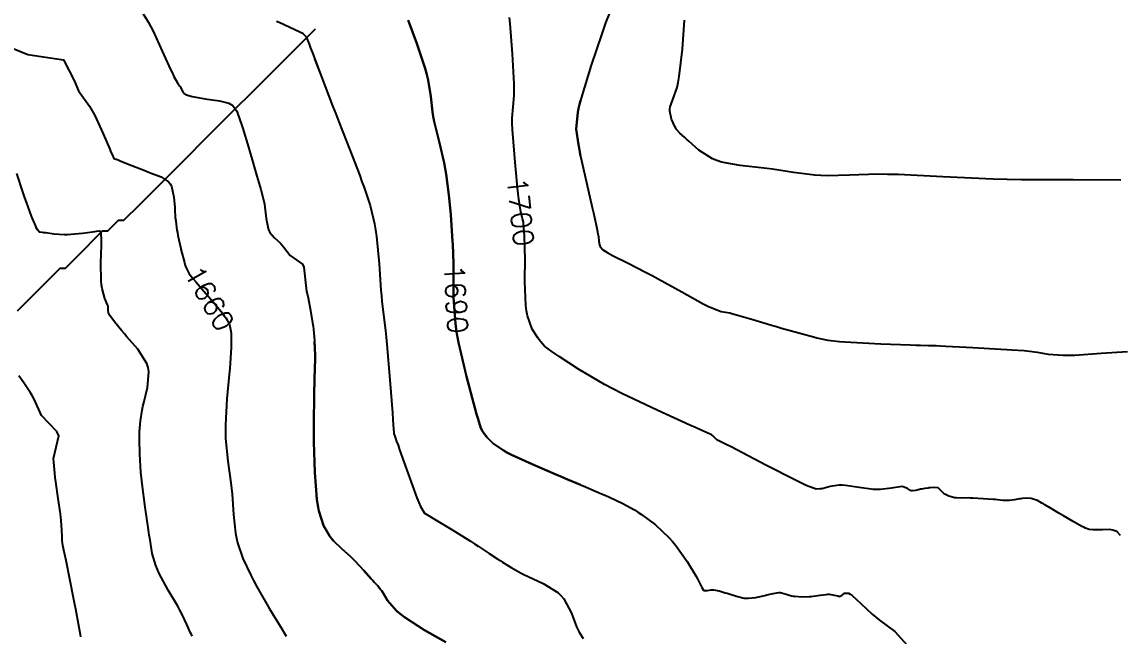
# Model space of a CAD drawing. Header units: metres. Extents: x 68 to 838477, y 94 to 1191015.
# Drawn here: x 837769.9 to 837976.3, y 1190441.9 to 1190557.3 of the extents above; entities that cross this region are included whole.
import ezdxf

# ---------------------------------------------------------------- set-up
doc = ezdxf.new("R2010")
doc.units = ezdxf.units.M
doc.header["$LTSCALE"] = 0.3
doc.layers.add('COTAS 10', color=1, linetype='Continuous')
doc.layers.add('DRENAJE', color=5, linetype='Continuous', lineweight=25)
doc.styles.get("Standard").update_dxf_attribs({"font": 'simplex.shx'})

msp = doc.modelspace()

# ---------------------------------------------------------------- linework, layer by layer
at = {"layer": 'COTAS 10'}
for points, elevation in [([(837792.3, 1190559.49), (837793.69, 1190557.23), (837794.12, 1190556.44), (837794.56, 1190555.58), (837796.29, 1190551.87), (837797.86, 1190548.4), (837798.19, 1190547.69), (837798.48, 1190547.1), (837799.17, 1190545.86), (837799.54, 1190545.34), (837799.63, 1190545.19), (837799.71, 1190545.05), (837799.97, 1190544.51), (837800.24, 1190544.05), (837800.33, 1190543.95), (837800.44, 1190543.86), (837800.86, 1190543.62), (837801.48, 1190543.44), (837801.7, 1190543.38), (837801.94, 1190543.32), (837802.99, 1190543.1), (837804.33, 1190542.86), (837804.76, 1190542.79), (837805.22, 1190542.73), (837807.06, 1190542.51), (837808.78, 1190542.08), (837809.15, 1190541.89), (837809.47, 1190541.66), (837810.29, 1190540.58), (837810.95, 1190538.76), (837811.17, 1190538.06), (837811.42, 1190537.28), (837812.48, 1190533.77), (837813.57, 1190530.09), (837813.83, 1190529.2), (837814.08, 1190528.37), (837814.82, 1190525.83), (837815.37, 1190523.67), (837815.49, 1190523.08), (837815.59, 1190522.49), (837815.85, 1190520.36), (837816.18, 1190518.53), (837816.33, 1190518.11), (837816.51, 1190517.74), (837817.37, 1190516.74), (837818.45, 1190515.8), (837818.77, 1190515.46), (837819.09, 1190515.08), (837820.33, 1190513.44), (837822.65, 1190511.79), (837822.91, 1190511.26), (837823.43, 1190506.64), (837823.58, 1190506.05), (837823.73, 1190505.44), (837824.19, 1190503.11), (837824.55, 1190500.76), (837824.64, 1190500.14), (837824.71, 1190499.53), (837824.92, 1190497.44), (837825.01, 1190494.69), (837825.01, 1190493.66), (837825, 1190492.52), (837824.87, 1190487.44), (837824.77, 1190481.63), (837824.77, 1190480.02), (837824.78, 1190478.42), (837824.95, 1190472.64), (837825.36, 1190467.6), (837825.53, 1190466.46), (837825.72, 1190465.43), (837826.59, 1190462.64), (837827.74, 1190460.72), (837828.1, 1190460.23), (837828.48, 1190459.77), (837830.02, 1190458.3), (837831.68, 1190456.86), (837832.13, 1190456.43), (837832.58, 1190455.98), (837834.18, 1190454.23), (837835.55, 1190452.66), (837835.85, 1190452.32), (837836.12, 1190452.03), (837836.79, 1190451.32), (837837.35, 1190450.65), (837837.55, 1190450.36), (837837.75, 1190450.05), (837838.64, 1190448.56), (837840.3, 1190446.65), (837841, 1190446.06), (837841.8, 1190445.45), (837845.57, 1190443.01), (837849.58, 1190440.75)], 1670), ([(837817.79, 1190557.51), (837818.26, 1190557.29), (837820.28, 1190556.38), (837822.14, 1190555.49), (837822.51, 1190555.28), (837822.81, 1190555.09), (837823.37, 1190554.56), (837823.89, 1190553.14), (837824.17, 1190552.4), (837824.51, 1190551.51), (837826.23, 1190547.01), (837828.32, 1190541.56), (837828.9, 1190540.07), (837829.48, 1190538.58), (837831.56, 1190533.27), (837833.41, 1190528.47), (837833.84, 1190527.3), (837834.24, 1190526.21), (837835.4, 1190522.84), (837836.22, 1190519.4), (837836.41, 1190518.25), (837836.58, 1190517.01), (837837.05, 1190511.85), (837837.39, 1190506.91), (837837.48, 1190505.82), (837837.57, 1190504.84), (837837.88, 1190502.28), (837838.24, 1190499.32), (837838.37, 1190498.09), (837838.5, 1190496.68), (837839.05, 1190490.08), (837839.55, 1190483.82), (837839.64, 1190482.62), (837839.72, 1190481.65), (837839.84, 1190480.08), (837839.83, 1190480.02), (837839.83, 1190479.98), (837839.84, 1190479.92), (837839.85, 1190479.84), (837839.86, 1190479.82), (837839.87, 1190479.79), (837839.92, 1190479.68), (837840.35, 1190478.48), (837840.61, 1190477.77), (837840.92, 1190476.9), (837842.51, 1190472.39), (837844.17, 1190467.86), (837844.53, 1190466.98), (837844.83, 1190466.26), (837845.56, 1190465.01), (837846.64, 1190464.39), (837847.17, 1190464.07), (837847.8, 1190463.69), (837850.89, 1190461.78), (837854.22, 1190459.7), (837855, 1190459.21), (837855.71, 1190458.76), (837857.74, 1190457.43), (837859.36, 1190456.36), (837859.81, 1190456.07), (837860.26, 1190455.79), (837861.87, 1190454.79), (837863.79, 1190453.74), (837864.42, 1190453.42), (837865.1, 1190453.09), (837867.92, 1190451.79), (837870.63, 1190450.09), (837871.23, 1190449.5), (837871.78, 1190448.88), (837873.22, 1190446.2), (837874.19, 1190443.65), (837874.43, 1190443.1), (837874.66, 1190442.62), (837874.92, 1190442.19)], 1680), ([(837842.52, 1190557.65), (837844.15, 1190553.3), (837845.72, 1190548.58), (837846.03, 1190547.45), (837846.29, 1190546.41), (837846.77, 1190543.3), (837847.09, 1190540.43), (837847.24, 1190539.54), (837847.42, 1190538.6), (837848.32, 1190534.85), (837849.26, 1190530.86), (837849.47, 1190529.77), (837849.67, 1190528.69), (837850.19, 1190524.85), (837850.53, 1190521.11), (837850.61, 1190520.1), (837850.68, 1190519.1), (837850.86, 1190516.05), (837850.89, 1190515.55), (837851.02, 1190511.9), (837851.04, 1190510.83), (837851.05, 1190509.73), (837851.05, 1190505.55), (837851.4, 1190500.63), (837851.63, 1190499.06), (837851.93, 1190497.4), (837852, 1190497.09), (837851.93, 1190497.4), (837851.63, 1190499.06), (837851.4, 1190500.63), (837851.05, 1190505.55), (837851.05, 1190509.73), (837851.04, 1190510.83), (837851.02, 1190511.9), (837850.89, 1190515.55), (837850.86, 1190516.05), (837850.68, 1190519.1), (837850.61, 1190520.1), (837850.53, 1190521.11), (837850.19, 1190524.85), (837849.67, 1190528.69), (837849.47, 1190529.77), (837849.26, 1190530.86), (837848.32, 1190534.85), (837847.42, 1190538.6), (837847.24, 1190539.54), (837847.09, 1190540.43), (837846.77, 1190543.3), (837846.29, 1190546.41), (837846.03, 1190547.45), (837845.72, 1190548.58), (837844.15, 1190553.3), (837842.52, 1190557.65)], 1690), ([(837874.92, 1190491.83), (837874.51, 1190492.08), (837870.92, 1190494.43), (837870.17, 1190494.93), (837869.54, 1190495.36), (837868.16, 1190496.4), (837867.41, 1190497.26), (837867.16, 1190497.58), (837866.91, 1190497.95), (837865.86, 1190499.58), (837864.95, 1190502.09), (837864.78, 1190503.01), (837864.65, 1190504.03), (837864.47, 1190508.52), (837864.49, 1190512.97), (837864.49, 1190513.56), (837864.48, 1190513.96), (837864.47, 1190514.85), (837864.39, 1190517.2), (837864.28, 1190518.6), (837864.26, 1190518.89), (837864.23, 1190519.14), (837864.17, 1190519.67), (837864.06, 1190520.13), (837864.02, 1190520.33), (837863.96, 1190520.56), (837863.71, 1190521.66), (837863.35, 1190523.99), (837863.23, 1190524.99), (837863.1, 1190526.15), (837862.56, 1190531.66), (837862.5, 1190532.46), (837862.15, 1190537.12), (837862.1, 1190538.25), (837862.08, 1190539.22), (837862.24, 1190541.35), (837862.45, 1190543.52), (837862.45, 1190544.52), (837862.42, 1190545.69), (837862.15, 1190551.35), (837861.68, 1190557.01), (837861.54, 1190558.18)], 1700), ([(837976.4, 1190460.8), (837975.77, 1190461.56), (837974.98, 1190461.81), (837974.7, 1190461.86), (837974.4, 1190461.89), (837973.05, 1190461.88), (837971.74, 1190461.83), (837971.45, 1190461.83), (837971.2, 1190461.83), (837970.56, 1190461.89), (837969.83, 1190462.18), (837969.52, 1190462.33), (837969.17, 1190462.51), (837967.52, 1190463.43), (837965.7, 1190464.49), (837965.25, 1190464.75), (837964.81, 1190465.01), (837963.41, 1190465.86), (837962.23, 1190466.57), (837961.94, 1190466.74), (837961.67, 1190466.89), (837960.81, 1190467.34), (837960.04, 1190467.63), (837959.82, 1190467.68), (837959.61, 1190467.72), (837958.8, 1190467.78), (837957.95, 1190467.73), (837957.71, 1190467.7), (837957.45, 1190467.67), (837956.48, 1190467.51), (837955.54, 1190467.38), (837955.29, 1190467.36), (837955.06, 1190467.35), (837954.29, 1190467.4), (837953.29, 1190467.51), (837952.91, 1190467.54), (837952.49, 1190467.58), (837950.59, 1190467.71), (837948.65, 1190467.81), (837948.19, 1190467.83), (837947.77, 1190467.84), (837946.53, 1190467.83), (837945.55, 1190467.86), (837945.29, 1190467.9), (837945.03, 1190467.94), (837944.14, 1190468.2), (837943.39, 1190468.57), (837943.22, 1190468.68), (837943.07, 1190468.8), (837942.68, 1190469.26), (837942.3, 1190469.65), (837942.17, 1190469.72), (837942.02, 1190469.77), (837941.36, 1190469.82), (837940.64, 1190469.75), (837940.46, 1190469.73), (837940.27, 1190469.71), (837939.64, 1190469.63), (837939.03, 1190469.51), (837938.85, 1190469.47), (837938.66, 1190469.43), (837937.97, 1190469.23), (837937.3, 1190469.16), (837937.12, 1190469.19), (837936.95, 1190469.24), (837936.38, 1190469.62), (837935.6, 1190469.94), (837935.29, 1190469.97), (837934.94, 1190469.96), (837933.36, 1190469.69), (837931.31, 1190469.43), (837930.68, 1190469.43), (837930.01, 1190469.46), (837927.33, 1190469.83), (837924.72, 1190470.2), (837924.1, 1190470.24), (837923.53, 1190470.24), (837921.82, 1190470), (837920.55, 1190469.65), (837920.26, 1190469.59), (837919.98, 1190469.54), (837919.2, 1190469.48), (837917.37, 1190470.2), (837916.44, 1190470.64), (837915.33, 1190471.18), (837909.77, 1190474.02), (837904.28, 1190476.88), (837903.21, 1190477.43), (837902.33, 1190477.88), (837900.79, 1190478.67), (837900.53, 1190478.81), (837900.47, 1190478.85), (837900.41, 1190478.9), (837900.22, 1190479.09), (837900.05, 1190479.29), (837900.01, 1190479.33), (837899.97, 1190479.38), (837899.82, 1190479.51), (837899.66, 1190479.62), (837899.6, 1190479.66), (837899.54, 1190479.69), (837899.28, 1190479.82), (837897.6, 1190480.59), (837896.64, 1190481.02), (837895.47, 1190481.55), (837889.46, 1190484.27), (837882.66, 1190487.5), (837880.99, 1190488.36), (837879.42, 1190489.2), (837874.51, 1190492.08), (837870.92, 1190494.43), (837870.17, 1190494.93), (837869.54, 1190495.36), (837868.16, 1190496.4), (837867.41, 1190497.26), (837867.16, 1190497.58), (837866.91, 1190497.95), (837865.86, 1190499.58), (837864.95, 1190502.09), (837864.78, 1190503.01), (837864.65, 1190504.03), (837864.47, 1190508.52), (837864.49, 1190512.97), (837864.49, 1190513.56), (837864.48, 1190513.96), (837864.47, 1190514.85), (837864.39, 1190517.2), (837864.28, 1190518.6), (837864.26, 1190518.89), (837864.23, 1190519.14), (837864.17, 1190519.67), (837864.06, 1190520.13), (837864.02, 1190520.33), (837863.96, 1190520.56), (837863.71, 1190521.66), (837863.35, 1190523.99), (837863.23, 1190524.99), (837863.1, 1190526.15), (837862.56, 1190531.66), (837862.5, 1190532.46), (837862.15, 1190537.12), (837862.1, 1190538.25), (837862.08, 1190539.22), (837862.24, 1190541.35), (837862.45, 1190543.52), (837862.45, 1190544.52), (837862.42, 1190545.69), (837862.15, 1190551.35), (837861.68, 1190557.01), (837861.54, 1190558.18)], 1700), ([(837880.28, 1190558.88), (837879.63, 1190557.18), (837879.3, 1190556.23), (837878.9, 1190555.08), (837876.92, 1190549.21), (837875.02, 1190542.98), (837874.67, 1190541.6), (837874.4, 1190540.37), (837874.09, 1190537.18), (837874.51, 1190534.3), (837874.71, 1190533.26), (837874.93, 1190532.13), (837876.03, 1190527.18), (837877.13, 1190522.44), (837877.36, 1190521.44), (837877.56, 1190520.57), (837878, 1190518.58), (837878.2, 1190517.53), (837878.24, 1190517.26), (837878.28, 1190517), (837878.38, 1190516.14), (837878.51, 1190515.41), (837878.58, 1190515.23), (837878.65, 1190515.06), (837879.03, 1190514.56), (837880.04, 1190513.9), (837880.51, 1190513.65), (837881.06, 1190513.36), (837883.75, 1190512.03), (837887.28, 1190510.25), (837888.36, 1190509.68), (837889.49, 1190509.07), (837893.94, 1190506.57), (837897.97, 1190504.34), (837898.83, 1190503.91), (837899.58, 1190503.56), (837901.39, 1190502.93), (837902.96, 1190502.62), (837903.57, 1190502.47), (837904.25, 1190502.28), (837907.34, 1190501.39), (837910.84, 1190500.34), (837911.78, 1190500.06), (837912.71, 1190499.79), (837915.95, 1190498.87), (837918.71, 1190498.12), (837919.34, 1190497.96), (837919.89, 1190497.82), (837921.39, 1190497.48), (837923.58, 1190497.26), (837924.58, 1190497.19), (837925.75, 1190497.12), (837931.39, 1190496.85), (837936.87, 1190496.63), (837937.94, 1190496.59), (837938.81, 1190496.56), (837940.36, 1190496.53), (837941.8, 1190496.49), (837942.61, 1190496.45), (837943.6, 1190496.4), (837948.67, 1190496.12), (837953.94, 1190495.81), (837955.06, 1190495.75), (837956.03, 1190495.69), (837958.31, 1190495.54), (837959.81, 1190495.38), (837960.28, 1190495.32), (837960.78, 1190495.25), (837962.81, 1190494.9), (837965.68, 1190494.68), (837966.71, 1190494.69), (837967.84, 1190494.72), (837972.81, 1190495.06), (837977.77, 1190495.38)], 1710), ([(837976.48, 1190527.58), (837967.5, 1190527.65), (837957.8, 1190527.67), (837955.13, 1190527.73), (837952.49, 1190527.8), (837943.02, 1190528.24), (837934.62, 1190528.64), (837932.65, 1190528.68), (837930.82, 1190528.7), (837925.51, 1190528.54), (837921.27, 1190528.4), (837920.12, 1190528.44), (837918.98, 1190528.5), (837914.96, 1190529.01), (837911.02, 1190529.64), (837909.94, 1190529.79), (837908.85, 1190529.93), (837904.96, 1190530.33), (837901.4, 1190530.98), (837900.53, 1190531.27), (837899.71, 1190531.61), (837897.17, 1190533.25), (837895.28, 1190534.93), (837894.86, 1190535.29), (837894.5, 1190535.61), (837893.58, 1190536.4), (837892.98, 1190537.11), (837892.81, 1190537.38), (837892.64, 1190537.69), (837892.04, 1190539.05), (837891.71, 1190540.57), (837891.72, 1190540.98), (837891.77, 1190541.38), (837892.29, 1190542.76), (837893.06, 1190545.02), (837893.26, 1190545.97), (837893.46, 1190547.07), (837894.11, 1190552.23), (837894.44, 1190557.69)], 1720), ([(837766.86, 1190552.88), (837771.01, 1190551.21), (837777.71, 1190550.2), (837779.71, 1190546.35), (837780.57, 1190544.38), (837782.6, 1190541.47), (837783.11, 1190540.61), (837783.61, 1190539.72), (837785.21, 1190536.3), (837786.42, 1190533.42), (837786.65, 1190532.86), (837786.85, 1190532.42), (837787.22, 1190531.69), (837787.8, 1190531.46), (837788.13, 1190531.32), (837788.53, 1190531.16), (837790.6, 1190530.33), (837792.99, 1190529.39), (837793.6, 1190529.15), (837794.18, 1190528.93), (837796.06, 1190528.23), (837797.48, 1190527.27), (837797.77, 1190526.88), (837798.01, 1190526.44), (837798.49, 1190524.41), (837798.63, 1190522.44), (837798.66, 1190522.03), (837798.68, 1190521.68), (837798.71, 1190520.93), (837798.71, 1190520.62), (837798.72, 1190520.55), (837798.72, 1190520.5), (837798.76, 1190520.34), (837798.8, 1190520.12), (837798.82, 1190520.02), (837798.83, 1190519.9), (837798.88, 1190519.34), (837799.05, 1190518.21), (837799.15, 1190517.74), (837799.25, 1190517.19), (837799.78, 1190514.76), (837799.81, 1190514.64), (837800.46, 1190512.09), (837800.63, 1190511.55), (837800.8, 1190511.08), (837801.38, 1190509.95), (837801.91, 1190509.31), (837802.05, 1190509.14), (837802.19, 1190508.98), (837802.64, 1190508.42), (837803.39, 1190507.53), (837803.72, 1190507.15), (837804.09, 1190506.72), (837805.85, 1190504.7), (837807.6, 1190502.6), (837807.96, 1190502.11), (837808.27, 1190501.68), (837808.94, 1190500.46), (837809.19, 1190499.23), (837809.22, 1190498.79), (837809.25, 1190498.3), (837809.25, 1190496.14), (837809.07, 1190493.17), (837808.99, 1190492.17), (837808.9, 1190491.08), (837808.46, 1190486.51), (837808.16, 1190481.6), (837808.16, 1190480.31), (837808.2, 1190479.05), (837808.63, 1190474.74), (837809.2, 1190470.7), (837809.32, 1190469.61), (837809.43, 1190468.53), (837809.7, 1190464.74), (837810.07, 1190461.21), (837810.24, 1190460.3), (837810.45, 1190459.42), (837811.43, 1190456.47), (837812.92, 1190453.34), (837813.45, 1190452.34), (837814.02, 1190451.29), (837816.47, 1190447.02), (837818.74, 1190443.24), (837819.19, 1190442.49), (837819.57, 1190441.88)], 1660), ([(837824.92, 1190550.42), (837826.23, 1190547.01), (837828.32, 1190541.56), (837828.9, 1190540.07), (837829.48, 1190538.58), (837831.56, 1190533.27), (837833.41, 1190528.47), (837833.84, 1190527.3), (837834.24, 1190526.21), (837835.4, 1190522.84), (837836.22, 1190519.4), (837836.41, 1190518.25), (837836.58, 1190517.01), (837837.05, 1190511.85), (837837.39, 1190506.91), (837837.48, 1190505.82), (837837.57, 1190504.84), (837837.88, 1190502.28), (837838.24, 1190499.32), (837838.37, 1190498.09), (837838.5, 1190496.68), (837839.05, 1190490.08), (837839.55, 1190483.82), (837839.64, 1190482.62), (837839.72, 1190481.65), (837839.84, 1190480.08), (837839.83, 1190480.02), (837839.83, 1190479.98), (837839.84, 1190479.92), (837839.85, 1190479.84), (837839.86, 1190479.82), (837839.87, 1190479.79), (837839.92, 1190479.68), (837840.35, 1190478.48), (837840.61, 1190477.77), (837840.92, 1190476.9), (837842.51, 1190472.39), (837844.17, 1190467.86), (837844.53, 1190466.98), (837844.83, 1190466.26), (837845.56, 1190465.01), (837846.64, 1190464.39), (837847.17, 1190464.07), (837847.8, 1190463.69), (837850.89, 1190461.78), (837854.22, 1190459.7), (837855, 1190459.21), (837855.71, 1190458.76), (837857.74, 1190457.43), (837859.36, 1190456.36), (837859.81, 1190456.07), (837860.26, 1190455.79), (837861.87, 1190454.79), (837863.79, 1190453.74), (837864.42, 1190453.42), (837865.1, 1190453.09), (837867.92, 1190451.79), (837870.63, 1190450.09), (837871.23, 1190449.5), (837871.78, 1190448.88), (837873.22, 1190446.2), (837874.19, 1190443.65), (837874.43, 1190443.1), (837874.66, 1190442.62), (837875.39, 1190441.45)], 1680), ([(837874.93, 1190532.13), (837874.71, 1190533.26), (837874.51, 1190534.3), (837874.09, 1190537.18), (837874.4, 1190540.37), (837874.67, 1190541.6), (837874.92, 1190542.61)], 1710), ([(837801.92, 1190441.85), (837801.77, 1190442.17), (837801.6, 1190442.52), (837800.93, 1190444.04), (837799.95, 1190446.07), (837799.59, 1190446.75), (837799.19, 1190447.48), (837797.43, 1190450.53), (837795.74, 1190453.65), (837795.39, 1190454.42), (837795.09, 1190455.15), (837794.42, 1190457.43), (837794, 1190459.98), (837793.86, 1190460.88), (837793.71, 1190461.86), (837793.08, 1190466.09), (837792.49, 1190470.52), (837792.37, 1190471.63), (837792.27, 1190472.69), (837792.05, 1190476.09), (837792.01, 1190478.91), (837792.02, 1190479.6), (837792.04, 1190480.26), (837792.18, 1190482.32), (837792.51, 1190484.38), (837792.64, 1190485.04), (837792.8, 1190485.75), (837793.54, 1190488.59), (837793.8, 1190491.58), (837793.65, 1190492.38), (837793.41, 1190493.15), (837791.73, 1190495.8), (837789.66, 1190498.14), (837789.17, 1190498.71), (837788.71, 1190499.25), (837787.33, 1190500.93), (837786.44, 1190502.16), (837786.29, 1190502.42), (837786.18, 1190502.65), (837786.12, 1190503.16), (837786.15, 1190503.67), (837786.1, 1190503.88), (837786.02, 1190504.13), (837785.5, 1190505.32), (837784.97, 1190507.2), (837784.88, 1190507.9), (837784.81, 1190508.67), (837784.76, 1190512.07), (837784.84, 1190515.28), (837784.85, 1190515.92), (837784.85, 1190516.46), (837784.83, 1190517.52), (837784.75, 1190517.83), (837784.72, 1190517.88), (837784.68, 1190517.93), (837784.49, 1190518), (837783.86, 1190517.93), (837783.55, 1190517.89), (837783.17, 1190517.83), (837781.29, 1190517.56), (837779.08, 1190517.35), (837778.49, 1190517.32), (837777.92, 1190517.32), (837775.95, 1190517.46), (837774.38, 1190517.66), (837774.05, 1190517.7), (837773.78, 1190517.74), (837773.2, 1190517.81), (837772.81, 1190518.28), (837772.66, 1190518.57), (837772.5, 1190518.93), (837771.74, 1190520.79), (837770.78, 1190523.43), (837770.48, 1190524.28), (837770.17, 1190525.19), (837768.95, 1190528.87)], 1650), ([(837849.58, 1190440.75), (837845.57, 1190443.01), (837841.8, 1190445.45), (837841, 1190446.06), (837840.3, 1190446.65), (837838.64, 1190448.56), (837837.75, 1190450.05), (837837.55, 1190450.36), (837837.35, 1190450.65), (837836.79, 1190451.32), (837836.12, 1190452.03), (837835.85, 1190452.32), (837835.55, 1190452.66), (837834.18, 1190454.23), (837832.58, 1190455.98), (837832.13, 1190456.43), (837831.68, 1190456.86), (837830.02, 1190458.3), (837828.48, 1190459.77), (837828.1, 1190460.23), (837827.74, 1190460.72), (837826.59, 1190462.64), (837825.72, 1190465.43), (837825.53, 1190466.46), (837825.36, 1190467.6), (837824.95, 1190472.64), (837824.78, 1190478.42), (837824.77, 1190480.02), (837824.77, 1190481.63), (837824.87, 1190487.44), (837825, 1190492.52), (837825.01, 1190493.66), (837825.01, 1190494.69), (837824.92, 1190497.27)], 1670), ([(837874.92, 1190470.32), (837872.32, 1190471.41), (837871.25, 1190471.86), (837870.15, 1190472.33), (837865.83, 1190474.18), (837861.94, 1190475.97), (837861.09, 1190476.4), (837860.35, 1190476.81), (837858.53, 1190478.06), (837857.56, 1190479.02), (837857.35, 1190479.24), (837857.17, 1190479.44), (837856.74, 1190480.01), (837856.5, 1190480.43), (837856.44, 1190480.54), (837856.38, 1190480.64), (837856.18, 1190480.98), (837855.66, 1190482.66), (837855.39, 1190483.6), (837855.07, 1190484.76), (837853.48, 1190490.69), (837852, 1190497.09), (837853.48, 1190490.69), (837855.07, 1190484.76), (837855.39, 1190483.6), (837855.66, 1190482.66), (837856.18, 1190480.98), (837856.38, 1190480.64), (837856.44, 1190480.54), (837856.5, 1190480.43), (837856.74, 1190480.01), (837857.17, 1190479.44), (837857.35, 1190479.24), (837857.56, 1190479.02), (837858.53, 1190478.06), (837860.35, 1190476.81), (837861.09, 1190476.4), (837861.94, 1190475.97), (837865.83, 1190474.18), (837870.15, 1190472.33), (837871.25, 1190471.86), (837872.32, 1190471.41), (837875.83, 1190469.94), (837878.88, 1190468.65), (837879.65, 1190468.31), (837880.39, 1190467.98), (837882.77, 1190466.88), (837885.05, 1190465.61), (837885.71, 1190465.18), (837886.39, 1190464.72), (837888.99, 1190462.77), (837891.55, 1190460.4), (837892.21, 1190459.67), (837892.84, 1190458.91), (837894.96, 1190455.91), (837896.59, 1190453.21), (837896.92, 1190452.64), (837897.19, 1190452.14), (837897.75, 1190451.01), (837898.03, 1190450.54), (837898.14, 1190450.47), (837898.26, 1190450.43), (837898.78, 1190450.48), (837899.47, 1190450.6), (837899.7, 1190450.6), (837899.95, 1190450.58), (837900.96, 1190450.38), (837902.13, 1190450.04), (837902.48, 1190449.93), (837902.84, 1190449.82), (837904.23, 1190449.36), (837905.67, 1190449.03), (837906.07, 1190448.99), (837906.47, 1190448.98), (837907.89, 1190449.14), (837909.25, 1190449.45), (837909.6, 1190449.54), (837909.95, 1190449.62), (837911.11, 1190449.9), (837912.17, 1190450.05), (837912.44, 1190450.05), (837912.71, 1190450.02), (837913.61, 1190449.77), (837914.57, 1190449.47), (837914.87, 1190449.41), (837915.2, 1190449.36), (837916.52, 1190449.28), (837917.91, 1190449.32), (837918.29, 1190449.35), (837918.65, 1190449.39), (837919.94, 1190449.58), (837921.1, 1190449.72), (837921.39, 1190449.73), (837921.67, 1190449.73), (837922.59, 1190449.6), (837923.27, 1190449.43), (837923.41, 1190449.4), (837923.52, 1190449.37), (837923.75, 1190449.35), (837923.91, 1190449.46), (837923.99, 1190449.52), (837924.08, 1190449.59), (837924.52, 1190449.97), (837925.31, 1190449.95), (837925.62, 1190449.77), (837925.98, 1190449.53), (837927.6, 1190448.02), (837929.73, 1190446.01), (837930.41, 1190445.44), (837931.12, 1190444.87), (837934.02, 1190442.75), (837936.32, 1190440.17)], 1690), ([(837781.01, 1190441.71), (837780.91, 1190442.14), (837780.53, 1190444.18), (837780.03, 1190446.95), (837779.86, 1190447.84), (837779.68, 1190448.77), (837778.93, 1190452.57), (837778.21, 1190456.06), (837777.93, 1190457.44), (837777.63, 1190458.93), (837777.49, 1190459.88), (837777.47, 1190460.18), (837777.45, 1190460.51), (837777.41, 1190461.81), (837777.31, 1190463.59), (837777.24, 1190464.21), (837777.16, 1190464.88), (837776.73, 1190467.77), (837776.28, 1190470.89), (837776.18, 1190471.72), (837776.09, 1190472.52), (837775.87, 1190475.28), (837776.87, 1190479.51), (837776.5, 1190480.31), (837773.6, 1190483.36), (837772.25, 1190486.3), (837771.89, 1190486.99), (837771.53, 1190487.63), (837770.28, 1190489.52), (837769.34, 1190490.82)], 1640)]:
    msp.add_lwpolyline(points, dxfattribs=dict(at, elevation=elevation))
at = {"layer": 'DRENAJE'}
msp.add_polyline3d([(837825.01, 1190555.97, 0), (837824.01, 1190554.97, 0), (837823.01, 1190553.97, 0), (837822.01, 1190552.97, 0), (837821.01, 1190551.97, 0), (837819.01, 1190549.97, 0), (837818.01, 1190548.97, 0), (837817.01, 1190547.97, 0), (837816.01, 1190546.97, 0), (837812.01, 1190542.97, 0), (837811.01, 1190541.97, 0), (837810.01, 1190540.97, 0), (837809.01, 1190539.97, 0), (837808.01, 1190538.97, 0), (837807.01, 1190537.97, 0), (837806.01, 1190536.97, 0), (837805.01, 1190535.97, 0), (837804.01, 1190534.97, 0), (837803.01, 1190533.97, 0), (837802.01, 1190532.97, 0), (837801.01, 1190531.97, 0), (837800.01, 1190530.97, 0), (837799.01, 1190529.97, 0), (837798.01, 1190528.97, 0), (837797.02, 1190527.97, 0), (837796.02, 1190526.97, 0), (837795.02, 1190525.98, 0), (837794.02, 1190524.98, 0), (837793.02, 1190523.98, 0), (837792.02, 1190522.98, 0), (837791.02, 1190521.98, 0), (837790.02, 1190520.98, 0), (837789.02, 1190519.98, 0), (837788.02, 1190519.98, 0), (837787.02, 1190518.98, 0), (837786.02, 1190517.98, 0), (837785.02, 1190517.98, 0), (837784.02, 1190516.98, 0), (837783.02, 1190515.98, 0), (837782.02, 1190514.98, 0), (837780.02, 1190512.98, 0), (837779.02, 1190511.98, 0), (837778.02, 1190510.98, 0), (837777.02, 1190510.98, 0), (837776.02, 1190509.98, 0), (837775.02, 1190508.98, 0), (837774.02, 1190507.98, 0), (837772.02, 1190505.98, 0), (837771.02, 1190504.98, 0), (837770.02, 1190503.98, 0), (837769.02, 1190502.98, 0)], dxfattribs=at)

# ---------------------------------------------------------------- texts
at = {"layer": 'COTAS 10', "char_height": 3.8, "attachment_point": 7}
for s, insert, rotation in [('1700', (837861.06, 1190527.94, 1700), 276.0264), ('1700', (837861.06, 1190527.94, 1700), 276.0264), ('1660', (837800.28, 1190510.08, 1660), 299.9123), ('1690', (837849.22, 1190511.64, 1690), 273.4783), ('1690', (837849.22, 1190511.64, 1690), 273.4783)]:
    msp.add_mtext(s, dxfattribs=dict(at, insert=insert, rotation=rotation))

doc.saveas('drawing.dxf')
